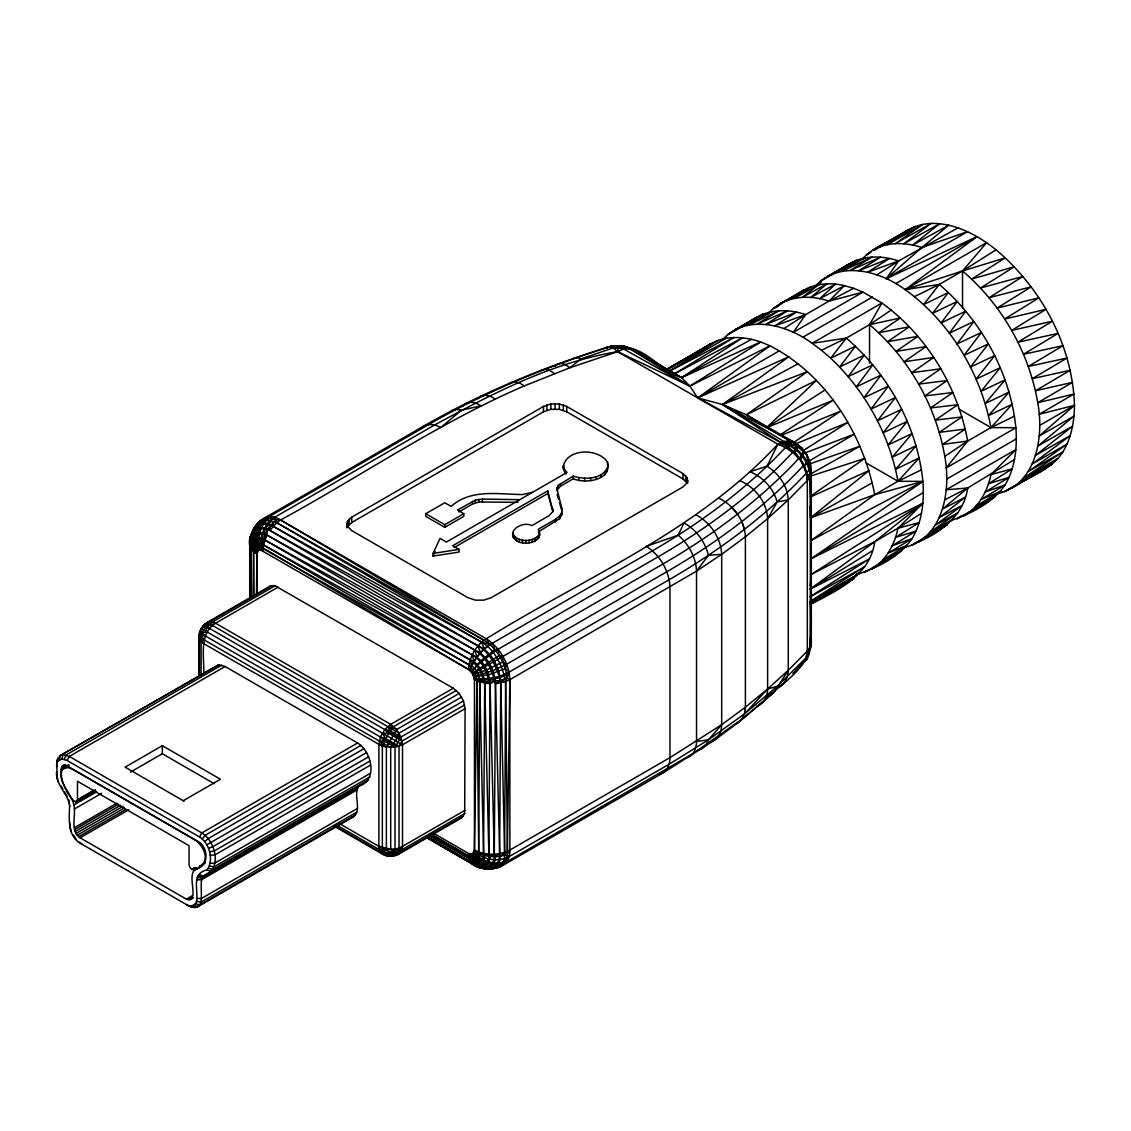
<?xml version="1.0" encoding="UTF-8"?>
<svg xmlns="http://www.w3.org/2000/svg" width="1131" height="1131" viewBox="0 0 1131 1131"><rect width="100%" height="100%" fill="white"/><g stroke="black" fill="none" stroke-linecap="round" stroke-linejoin="round"><path stroke-width="1.5" d="M249.824 598.271L249.852 545.778C248.862 534.963 254.517 523.865 263.891 518.351L423.998 425.92C481.509 392.867 543.134 367.363 606.4 347.613C615.462 344.248 625.825 345.563 634.293 349.988L681.597 377.613L689.868 386.109L697.742 397.914L780.97 442.645C796.634 446.208 808.524 460.232 810.347 475.995L811.28 540.349L922.896 481.41C917.227 426.189 888.302 374.064 846.299 338.112L812.171 343.287C787.077 324.696 746.149 313.4 722.285 339.908L725.268 338.254M538.243 531.952L559.633 518.691L561.796 514.817L561.796 512.131L559.633 516.005L555.505 519.299L538.243 529.266C544.888 541.791 524.784 546.485 516.613 540.774C504.582 531.909 522.338 520.458 531.909 525.604L549.171 515.637L552.946 511.339L547.8 490.826L452.697 545.722L459.045 549.383L459.045 552.069L433.074 556.084L433.074 553.398L440.03 538.413L446.363 542.074L567.013 472.419L564.397 469.308L563.309 465.915C567.663 448.074 598.186 448.145 607.474 462.056C612.224 480.194 585.618 484.125 573.346 478.752L560.481 486.189L556.706 490.486L557.993 485.482L573.346 476.08C584.854 479.982 604.251 479.459 608.167 465.477M779.471 350.723L697.742 397.914L788.915 356.717L722.511 404.502L780.97 442.645C794.796 450.195 807.887 463.554 807.308 480.59L807.308 650.975C803.081 675.136 812.454 644.91 811.28 641.489L811.28 471.104C810.856 459.582 804.721 448.314 794.598 442.532L746.375 414.78L722.511 404.502L697.742 397.914L770.027 345.803C826.111 374.7 862.953 433.781 874.715 494.699L811.28 540.349L810.362 505.854M251.068 597.818L251.167 548.832C248.806 540.618 258.603 534.921 264.908 540.038L472.192 654.906C483.488 659.119 489.299 672.436 490.034 683.845L494.289 854.23C496.17 866.714 481.184 872.34 472.716 864.225L426.896 837.732M253.415 597.154L253.57 551.645C251.124 545.524 258.872 541.127 263.509 544.972L470.213 659.854L476.886 665.777L480.915 672.238L484.704 683.223L488.861 854.159C490.246 863.222 480.18 869.371 472.716 864.225L469.181 858.443L468.545 853.453L433.498 833.222M250.474 599.515L250.517 590.693M253.895 595.825L253.57 551.645L256.751 547.63L259.649 546.782L468.969 664.774C475.939 666.753 479.191 675.278 479.714 681.965L478.696 852.011L479.629 853.735C479.756 859.207 473.21 861.638 469.181 858.443L429.469 835.922M249.725 599.077L249.725 542.64C250.008 533.775 260.37 529.958 267.043 535.104L474.85 650.155C487.772 655.372 494.657 670.471 495.463 683.76L499.633 853.608L500.595 856.266C498.304 877.345 471.952 869.711 468.545 853.453L472.376 854.046C478.144 869.725 506.363 875.648 504.61 852.364L505.628 681.625L509.063 672.139C505.91 658.737 498.022 646.169 486.259 638.761L280.587 520.006C261.021 506.957 245.469 535.882 258.377 550.486L256.963 554.105L256.454 594.581M426.415 836.502L470.581 861.765C476.759 865.314 484.648 860.79 483.573 853.396L484.704 683.223C484.054 674.048 479.473 662.992 470.213 659.854L264.908 540.038L263.141 540.392C257.246 536.73 250.163 542.201 251.167 548.832L251.69 598.143M479.883 867.604L472.716 864.225C479.36 869.456 490.119 865.498 489.907 856.492L488.861 854.159L490.034 683.845C486.98 673.016 482.824 660.914 472.192 654.906L267.043 535.104C259.183 531.867 248.537 535.401 249.852 545.778L250.149 598.681M489.765 869.032C481.142 868.848 474.497 861.794 471.373 854.287C473.253 867.845 494.657 874.489 495.336 856.761L494.289 854.23L495.463 683.76C492.254 671.036 487.065 657.168 474.85 650.155L269.828 530.439C253.231 519.709 245.54 540.561 257.642 551.32C244.452 539.798 256.073 513.884 273.122 526.24L481.622 642.154C495.731 650.466 502.546 666.371 505.628 681.625L507.381 851.304C507.635 858.259 504.242 866.728 496.566 867.901M488.338 869.018C496.099 868.848 500.001 860.465 499.633 853.608L500.75 683.011C499.902 668.265 492.155 651.88 478.045 645.843L269.828 530.439C259.013 524.954 246.784 533.097 249.852 545.778L253.57 551.645L256.963 554.105L256.963 594.496M767.087 696.979C783.345 683.195 805.823 669.043 810.347 646.381L811.28 558.643L810.347 475.995C810.687 459.667 796.846 444.851 780.97 442.645L777.888 444.186C697.431 531.146 585.066 577.446 486.259 638.761C475.925 645.306 469.125 657.224 468.545 669.439L472.376 673.27L474.455 679.66L474.455 850.045L472.376 854.046C478.583 863.801 491.716 871.648 502.956 865.342L663.063 772.897L714.142 740.395L737.723 722.963L774.481 691.875L788.265 670.287L810.743 647.667M614.232 345.676L606.4 347.613L609.68 346.793L613.497 348.164L617.597 351.642L777.888 444.186L785.508 447.48L788.675 447.593L798.698 458.635L800.296 458.861C809.386 451.58 797.638 443.126 790.216 441.613L785.508 447.48C746.955 488.649 701.178 522.536 652.488 550.769L492.367 643.214C482.909 649.081 475.119 657.889 470.835 668.195L468.545 669.439L260.455 549.892C257.133 539.035 259.663 525.83 268.641 518.366L274.48 517.404L275.823 520.288C268.825 526.254 262.222 535.359 263.509 544.972L468.969 664.774L474.045 671.998L476.943 680.919L474.455 850.045C484.506 855.305 496.905 855.531 507.381 851.304L509.869 679.66L509.063 672.139L505.317 668.633C501.542 657.224 494.275 646.649 483.927 640.287L280.587 520.006C273.221 520.486 264.216 515.1 258.448 522.635M201.106 674.953L201.106 641.687C200.074 633.558 204.965 625.09 212.515 621.923L275.087 585.801L453.277 688.214L459.172 693.444L463.498 700.937L465.081 708.656L464.685 813.528L461.618 817.869L399.045 854.004C393.828 856.86 387.594 856.803 382.349 854.004L333.617 825.87M56.55 766.493L56.988 760.244L60.296 755.536L218.679 664.802L225.083 666.512L357.58 743.01C371.548 751.352 378.418 780.136 358.909 786.102L203.17 876.016C196.964 883.792 209.334 914.725 188.693 905.86L80.145 843.189C67.181 835.371 69.147 818.151 69.684 805.371M250.389 537.211L251.605 545.1L257.147 552.536L251.563 545.298L250.248 540.519M267.17 530.368C267.665 537.465 262.321 543.46 262.873 550.684M69.684 806.361C68.454 793.806 55.419 785.112 56.55 771.95M69.415 803.788L68.92 799.9L68.609 801.059M70.037 828.401L69.684 822.393M801.978 448.427C804.48 452.047 801.582 456.33 798.698 458.635C759.382 500.609 712.714 535.147 663.063 563.945L474.525 672.789L473.267 674.896L486.584 669.877L502.715 662.003L502.956 656.39L499.124 655.528L472.376 673.27L472.829 670.301L477.635 665.042L495.647 650.693L658.171 556.791C707.384 528.248 753.642 494.021 792.605 452.4C795.828 450.336 798.09 445.444 794.598 442.532L776.714 433.258M866.219 462.947L897.972 481.269L922.896 481.41C924.31 500.906 922.345 521.518 912.081 538.596C899.202 557.046 877.317 567.96 856.337 574.619L859.079 572.512M819.735 283.754L815.253 286.228C839.117 259.72 880.059 271.016 905.139 289.607L939.281 284.432C981.27 320.384 1010.209 372.509 1015.878 427.716L946.138 467.98L967.698 441.019C957.561 386.675 926.883 335.554 881.897 303.023L812.171 343.287L821.53 350.285L846.299 338.112L869.541 324.682C908.773 358.075 936.03 405.591 944.767 456.387C951.171 490.19 943.523 538.568 904.121 547.517L907.048 545.764M959.201 409.266L990.94 427.589L1015.878 427.716C1017.292 447.226 1015.313 467.824 1005.063 484.916C992.551 503.026 971.161 513.573 950.846 520.529M944.767 456.387L967.698 441.019L990.94 427.589C980.803 373.244 950.125 322.123 905.139 289.607L962.523 271.002C1001.755 304.395 1029.012 351.911 1037.749 402.707C1044.153 436.509 1036.505 484.888 997.104 493.837L1001.543 491.236M914.498 296.605L939.281 284.432L962.523 271.002L1005.332 257.811L971.67 279.088L1014.323 266.732L980.535 288.009L1022.961 276.445L989.045 297.707L1031.161 286.85L997.104 308.07L1038.838 297.849L1004.653 319.027L1045.921 309.357L1011.609 330.436L1052.339 321.232L1017.9 342.226L1058.036 333.391L1023.498 354.272L1062.956 345.69L1028.305 366.458L1067.042 358.032L1032.32 378.659L1070.251 370.275L1035.473 390.789L1072.584 382.32L1037.749 402.707L1073.983 394.055L1039.12 414.299L1074.45 405.35C1074.323 421.396 1071.439 437.867 1062.956 451.721C1051.406 470.284 1028.772 476.462 1011.609 488.21L1052.339 463.936L1017.9 483.7L1058.036 458.352L1023.498 478.102L1062.956 451.721L1028.305 471.486L1067.042 444.101L1032.32 463.908L1070.251 435.576L1035.473 455.425L1072.584 426.203L1037.749 446.137L1073.983 416.095L1039.12 436.128L1074.45 405.35C1072.626 345.464 1041.397 288.122 996.058 249.781C977.608 235.163 955.313 222.948 931.138 223.429C923.108 223.867 915.233 225.917 908.179 229.833C893.264 240.21 874.631 245.78 861.992 259.268M810.347 601.423L811.28 641.489L810.107 648.091L811.28 641.489L811.28 558.643L922.896 481.41L874.715 494.699L810.46 517.913L811.28 471.104L810.46 467.866M253.669 528.771C257.288 523.342 264.81 523.243 270.139 525.943L269.828 530.439L276.77 522.706L280.587 520.006C361.934 475.628 438.984 422.626 524.332 385.869M468.545 669.439L263.028 547.899L262.265 550.373L263.141 540.392M56.903 763.566L58.261 757.417M198.872 675.391L198.872 636.866L199.819 631.296L202.873 626.009L207.213 622.403L269.8 586.268L275.087 585.801M810.319 585.943L811.252 574.421L922.896 503.224L897.972 528.248L874.715 541.664L811.252 574.421M510.237 382.914L514.379 381.783L519.186 382.787L524.346 385.869L569.868 367.773L617.597 351.642L617.879 348.348C642.04 342.537 660.108 370.954 681.597 377.613L760.654 341.986L770.027 345.803L689.868 386.109L617.597 351.642C552.225 362.387 492.324 393.729 434.587 424.973L274.48 517.404C263.947 524.105 258.773 538.13 261.643 550.133C259.48 537.72 265.785 525.689 274.48 517.404M268.641 518.366L268.782 516.853L428.889 424.408C485.892 391.637 546.98 366.373 609.68 346.793C614.274 344.785 619.632 346.595 623.704 349.041L689.868 386.109L760.654 341.986C744.764 336.402 726.314 335.228 711.159 343.584L666.965 369.102M200.187 631.508L199.438 639.354L203.764 643.68L382.349 746.319L395.016 747.28L402.509 744.792L465.081 708.656M203.764 673.454C204.428 657.069 198.505 633.827 215.569 623.223L278.141 587.102M391.736 855.757C385.911 857.27 378.15 853.113 378.885 846.356L378.885 744.792L380.468 737.059L384.794 729.566L390.704 724.335L453.277 688.214M251.11 536.702L253.683 528.573M474.412 850.823C481.976 855.983 491.617 857.68 500.595 856.266L504.61 852.364L500.75 683.011C497.527 668.789 491.434 653.633 478.045 645.843L273.122 526.24L273.575 522.169L266.534 520.288L259.692 521.787C252.665 529.76 254.079 541.579 258.377 550.486L260.455 549.892L260.893 546.994M431.915 835.074L468.701 856.068C471.005 857.863 477.126 857.736 473.267 853.467C481.721 861.893 495.251 868.141 506.716 861.85L693.218 753.416L741.809 719.288L744.665 713.718L745.4 707.186L745.4 536.801C744.608 520.218 733.411 505.076 718.595 498.036M186.375 904.517C191.04 908.122 197.614 904.319 196.836 898.481C197.572 887.453 192.058 873.245 206.931 869.965C214.169 860.281 209.702 843.373 199.508 836.954L67.012 760.456L61.781 759.057L57.95 761.262M193.769 905.252L197.741 906.751L353.48 816.836C362.514 809.259 352.476 794.598 358.909 786.102M56.988 760.244L56.903 777.958M61.201 769.179L62.898 765.418L67.012 765.814L199.508 842.312C208.33 848.476 209.051 866.869 195.889 868.834C185.512 874.843 200.922 902.185 186.375 899.159L80.145 837.817C69.486 830.451 76.427 815.508 73.897 804.989C71.182 792.364 57.964 783.147 61.201 769.179L68.793 764.782M76.611 801.78L77.474 799.9L77.474 781.252L189.047 845.677L189.047 864.324C189.513 872.354 198.745 869.725 202.308 864.678C209.489 857.199 202.265 844.673 194.9 839.923L71.606 768.741C49.792 760.555 68.411 802.091 76.611 801.78L94.764 791.29M250.531 536.391L249.725 542.64L249.767 598.624M201.488 628.723C204.23 623.831 210.027 619.152 215.569 623.223L390.704 724.335L396.599 729.566L400.925 737.059L402.509 744.792L402.509 846.356C402.919 851.176 399.13 855.545 394.168 854.979M803.816 452.146C809.626 455.68 808.071 462.367 803.363 465.732C763.793 508.003 716.8 542.767 666.823 571.763L506.716 664.194L505.317 668.633L507.254 678.049L509.869 679.66L509.869 850.045C511.254 868.057 488.281 873.245 475.501 865.682L426.585 837.477M659.811 773.901C667.191 772.6 669.934 764.231 669.99 757.614L669.99 587.215C669.199 570.901 660.108 555.151 646.366 546.315L678.204 535.189C688.595 544.209 695.975 557.201 696.54 571.127L696.54 741.512C696.427 748.029 693.77 756.102 686.729 757.827M695.89 514.789C710.395 522.437 720.899 537.819 721.691 554.303L721.691 724.702C721.592 731.418 718.609 739.476 711.47 741.3M499.52 680.593L484.619 681.512L474.412 678.939L476.943 680.919L478.696 852.011L474.299 851.516C483.404 859.8 497.993 862.444 509.063 856.648L669.184 764.203L708.473 739.787L744.495 713.859L745.4 707.186L767.61 689.048L788.265 670.287L788.265 499.902C787.685 485.892 778.609 473.536 767.058 466.184L749.938 471.74C763.001 476.985 773.321 488.394 777.167 501.952L767.61 518.648L745.4 536.801L721.691 554.303L696.54 571.127L509.869 679.66L505.628 681.625L495.463 683.76L499.52 680.593L507.254 678.049M566.136 474.059L563.309 468.602L563.818 465.152M788.265 670.287C788.151 677.582 784.334 685.598 776.926 687.789M59.618 759.721L60.296 755.536L218.679 664.802M474.525 856.648L476.886 852.378L474.455 850.045M476.9 679.915L479.714 681.965L483.573 853.396L484.591 855.46C484.732 862.699 476.038 866.205 470.581 861.765L426.316 836.12M792.817 673.539L805.781 660.207L807.308 650.975L810.347 646.381L810.347 475.995L811.28 471.104L807.237 477.169L804.353 466.014L807.35 462.211L808.241 458.592L806.686 454.605M203.764 643.68L199.438 639.354C198.109 632.243 203.057 624.51 209.659 621.64L215.569 623.223M346.906 527.908L347.457 521.419L351.713 517.164L543.488 406.453L550.854 403.993L559.364 403.993L566.73 406.453L682.954 473.55L687.21 477.805L687.775 482.937M687.775 480.265L687.21 482.711L682.954 486.966L491.179 597.691L483.814 600.137L475.303 600.137L467.937 597.691L351.713 530.58L347.457 526.325L346.906 523.879M260.384 520.755L255.592 525.844L254.362 528.785M807.082 455.355L801.936 448.286L794.641 442.56L797.822 446.943L794.895 452.57L792.605 452.4L781.662 445.077L777.888 444.186L767.058 466.184M810.319 473.267L811.238 469.549M253.655 530.595L251.435 533.846M57.935 781.45L57.398 777.435M810.418 604.364C837.011 590.75 870.488 575.311 874.715 541.664L922.896 503.224L811.28 558.643L923.363 492.579M921.525 513.248L897.972 528.248C894.593 544.647 886.011 560.905 871.026 569.374L886.973 559.591M978.343 506.759L981.411 505.02L964.008 515.694C978.994 507.225 987.575 490.967 990.94 474.568L1015.878 449.544L946.138 489.808L967.698 487.984C964.064 514.52 941.812 531.98 918.626 541.89L947.184 524.784L924.932 537.381L952.882 519.369L930.516 531.796L957.83 512.909L935.337 525.166L961.972 505.486L939.338 517.588L965.28 497.145L942.491 509.106L967.698 487.984L1014.507 459.554M61.781 759.057L62.94 754.716L69.33 756.427L201.827 832.925C215.795 841.266 222.68 870.05 203.17 876.016L199.197 874.517M71.083 831.921L70.122 826.464M470.835 668.195L469.987 670.471C473.719 659.175 481.735 648.685 492.367 643.214L494.841 649.703L480.774 660.801L471.288 671.8L472.829 670.301M456.33 690.433L393.758 726.569L388.668 733.27L383.381 743.392L382.349 746.319L382.349 847.882L384.356 852.746L387.071 855.474L388.668 856.096L396.599 854.753L393.758 854.471M538.879 537.72L539.529 533.097M250.46 536.688L251.902 532.786M252.142 532.56L254.093 527.937M463.498 700.937L400.925 737.059L395.016 747.28L395.016 848.858L400.925 852.265L396.967 854.103L390.704 849.183L378.885 846.356L339.3 823.495M809.64 474.384L807.308 480.59L788.265 499.902L767.61 518.648L767.61 689.048C767.511 696.159 763.948 704.175 756.611 706.239M461.618 697.021L399.045 733.157L395.525 740.748L390.704 747.619L390.704 849.183L383.381 850.936L379.295 849.65L336.656 825.036M64.297 759.297L66.022 755.013L221.761 665.099M433.074 556.084L435.166 551.589M678.204 535.189L684.015 522.932C696.3 529.619 705.037 541.848 708.43 555.321L696.54 571.127M745.4 707.186L721.691 724.702L708.473 739.787L705.956 745.117L701.927 748.75L698.011 750.051M459.172 693.444L396.599 729.566L386.378 747.28L386.378 848.858L391.694 855.05L395.737 855.389M262.18 547.461L263.509 544.972M67.012 760.456L69.33 756.427L225.083 666.512M199.508 836.954L201.827 832.925L357.58 743.01M721.691 724.702L669.99 757.614L509.869 850.045L507.225 854.372L500.595 856.266M804.141 661.027L803.533 661.805L806.191 659.585M806.615 657.252L777.294 686.333L744.495 713.859M255.592 525.844L257.925 523.356L257.486 524.035M810.347 475.995L807.308 480.59L806.304 473.225L800.296 458.861M465.081 810.234L402.509 846.356L395.525 853.453L387.071 855.474M767.892 314.065C782.454 296.294 808.312 293.763 828.867 301.199L862.995 292.123L853.636 288.306L828.867 301.199L805.625 314.616L793.269 332.387L862.995 292.123L881.897 303.023L869.541 324.682L869.541 363.079M958.056 227.84L898.608 260.936L886.252 278.693L977.057 236.648L905.139 289.607L986.6 242.698L962.523 271.002L962.523 307.66M687.21 477.805L687.21 483.177L682.954 478.922L566.73 411.811L559.364 409.365L550.854 409.365L543.488 411.811L351.713 522.536L347.457 526.792L347.457 521.419M810.347 646.381L811.068 645.433L810.404 641.023M803.66 661.762L800.706 665.523L805.753 660.264M846.299 338.112L830.705 358.216C865.173 390.845 889.489 434.488 897.972 481.269L874.715 494.699M939.281 284.432L923.688 304.536L948.428 292.505L932.608 313.329L957.293 301.426L941.176 322.901L965.803 311.124L949.319 333.164L973.862 321.501L956.953 344.022L981.411 332.443L964.008 355.374L988.367 343.866L970.426 367.108L994.658 355.643L976.138 379.111L1000.242 367.688L981.086 391.284L1005.063 379.875L985.228 403.498L1009.078 392.089L988.522 415.628L1012.231 404.205L990.94 427.589L1014.507 416.123M509.063 672.139L506.858 674.953C496.763 679.378 485.058 681.159 474.313 678.162C486.146 679.773 498.545 677.893 509.063 672.139L669.184 579.694C719.373 550.585 766.564 515.665 806.304 473.225L809.711 469.012L810.63 465.265L806.177 454.323L803.646 451.99L804.014 452.711M476.66 853.608L473.903 852.618C481.552 860.988 494.219 865.526 505.175 861.497L509.063 856.648L504.61 852.364M202.209 838.919L205.135 835.328L360.888 745.414M512.668 532.772C516.146 542.753 532.828 542.611 538.879 535.034M788.675 447.593L790.866 443.423L789.707 441.019L746.375 414.78L807.463 371.632L722.511 404.502L784.009 441.585L796.478 446.095L803.01 451.241M555.307 366.288L557.201 364.253L560.919 363.291L565.231 364.493L569.868 367.773L581.094 358.824L617.795 346.411L634.293 349.988L638.04 353.466L633.869 349.832L630.193 348.32L634.293 349.988M744.665 713.718L767.61 689.048L777.294 686.333M803.363 663.388L798.698 667.587L800.847 665.452M500.75 683.011L504.497 679.165M779.881 686.658L782.228 684.269M828.867 301.199L844.461 285.634L853.636 288.306M249.852 545.778L251.209 544.449M478.045 398.621L480.293 396.43L484.69 395.186L489.808 396.048L495.293 398.974M463.456 405.718L465.774 403.498L470.298 402.184L475.557 402.989L481.212 405.831L461.589 410.129L456.175 409.408L451.523 410.779M259.338 550.005C256.228 538.469 257.614 523.625 268.782 516.853C255.564 521.221 253.895 539.02 259.338 550.005L257.204 547.319M767.539 426.67L816.384 380.426L746.375 414.78L756.328 421.326M261.388 520.684L264.202 518.818M420.251 429.398C425.072 422.725 434.389 423.772 440.694 427.575L461.589 410.129M267.92 588.007L269.8 586.268M737.553 723.105L774.481 691.875M429.526 835.413L469.181 858.443L470.835 856.973L470.114 854.131L474.299 863.349L480.774 867.915M204.739 841.591L208.217 838.594L363.97 748.68M781.662 445.077L784.009 441.599L789.707 441.019L794.598 442.532L797.101 444.851M473.267 853.467C480.039 863.702 496.339 871.195 506.716 861.85L505.175 861.497M810.107 596.645L869.004 559.166L810.065 589.237L874.715 541.664M495.336 856.761L499.633 853.608M464.685 813.528L402.099 849.65L399.045 847.882L388.682 852.35L380.468 852.265L385.6 854.329C392.796 855.361 396.741 848.759 402.509 846.356M750.235 321.897C765.433 308.848 787.43 308.353 805.625 314.616L783.91 328.57M844.475 267.312C859.532 254.97 880.922 254.942 898.608 260.936L876.893 274.875M903.047 233.41L908.179 229.833L872.764 250.29L894.14 238.514M810.475 496.24L864.862 458.38L809.838 476.391M866.798 570.632L863.971 572.569L879.254 563.902M961.18 515.976L956.953 518.889L975.29 508.483M683.732 360.082L711.159 343.584L666.668 369.625L718.213 340.389L668.364 371.661L725.848 338.353M797.723 294.23C810.715 283.74 828.599 281.859 844.461 285.634L819.721 298.725L835.54 284.121L810.856 297.411L826.973 283.796L802.346 297.283L818.83 284.659L794.287 298.344L811.196 286.709L786.738 300.577L804.141 289.904L779.782 303.97L796.224 295.05L785.607 301.355M891.256 310.021L869.541 324.682L900.446 317.952L878.688 332.768L909.366 326.746L887.552 341.689L917.934 336.317L896.063 351.388L926.077 346.581L904.121 361.75L933.711 357.438L911.671 372.707L940.766 368.791L918.626 384.13L947.184 380.525L924.932 395.907L952.882 392.528L930.516 407.952L957.83 404.7L935.337 420.138L961.972 416.915L939.338 432.339L965.28 429.059L942.491 444.469L967.698 441.019M793.75 442.391L840.729 411.119L781.267 435.336M613.864 345.718L624.27 346.227L627.281 347.302L681.597 377.613L742.558 337.801L674.698 373.711L647.201 358.527M780.8 434.445L833.095 400.261L767.921 427.179M767.751 426.91L824.951 389.997M722.285 339.908L726.696 337.066M815.253 286.228L821.148 282.439M838.806 271.058L841.747 269.164L820.965 280.813L825.474 278.113M810.347 601.282L864.862 566.589L810.192 596.829M962.523 271.002L996.058 249.781M802.628 450.944L847.783 422.471L796.224 443.635M810.065 589.237L872.298 550.825M674.698 373.711L733.991 337.476L668.463 371.76M809.782 603.586L859.913 573.049L810.489 601.706M828.486 276.317L849.522 263.707L827.383 276.487L856.478 260.314L834.438 273.292L864.027 258.08L842.072 271.242L872.086 257.02L850.215 270.38L880.582 257.147L858.782 270.705L889.461 258.462L867.703 272.203L898.608 260.936M808.354 461.547L854.202 434.205L803.943 453.347M782.581 303.136L773.491 308.48L778.114 306.275M933.711 532.305L911.671 545.283L940.766 529.11L935.125 531.669M812.086 602.752L836.205 588.643M810.545 604.095L854.202 578.464L810.178 603.798M862.345 259.536L865.272 257.826M94.156 791.431L76.017 801.964L94.863 791.248M195.762 867.901L192.708 869.682L196.469 867.986L193.415 869.739M1016.543 484.69L1004.653 491.603L1045.921 468.404L1038.838 471.726M1019.512 482.965L1037.353 472.588M667.219 369.653L674.726 365.299M677.723 363.56L680.721 361.821M870.884 252.227L866.459 254.8L869.583 253.231M873.825 250.531L888.528 241.992M891.468 240.281L894.409 238.57M897.35 236.86L900.29 235.163M93.562 791.332L75.31 801.893L95.612 790.187M199.48 866.233L205.347 862.925M261.657 520.953L264.711 519.2M205.347 624.142L272.246 585.519M519.793 499.676L482.4 499.082L475.416 500.086L457.461 510.053L463.795 513.714L463.795 516.4L444.78 527.371L425.779 516.4L425.779 513.714L444.78 502.744L451.113 506.405C471.175 488.535 498.446 494.431 522.734 494.544L532.602 492.282M458.96 511.876L472.532 504.044L478.795 501.994L518.097 502.334M425.779 513.714L444.78 524.685L463.795 513.714M802.713 337.307L872.453 297.043M895.695 283.627L977.057 236.648M61.979 766.267L65.018 764.514M61.399 767.553L65.951 764.924M64.255 768.02L68.807 765.376M62.601 769.547L68.68 766.04M454.21 547.531L547.8 493.498L547.8 490.826M183.236 800.706L220.432 779.245L162.313 745.682L125.117 767.157L184.028 801.172M130.475 772.12L162.313 753.741L214.31 783.755M73.897 804.989L96.701 791.827M74.335 809.047L101.691 793.255M74.335 827.751L116.889 803.18M74.533 829.603L118.614 804.155M75.113 831.554L120.706 805.23M76.031 833.476L123.152 806.276M77.233 835.243L124.353 808.043M78.633 836.728L125.753 809.527M80.145 837.817L128.778 809.739M206.902 844.758L366.614 752.553M368.649 756.78L212.897 846.695L208.571 848.222M464.685 704.896L402.099 741.031L399.045 746.319L399.045 847.882C393.687 851.643 387.085 855.913 380.468 852.265M369.922 761.078L214.183 850.993L209.617 851.728M370.36 765.15L214.621 855.064L209.97 855.064M198.929 867.081L201.968 865.328M193.882 870.714L196.921 868.961M370.36 773.293L214.621 863.207L209.97 863.207M369.922 776.856L214.183 866.77L209.617 866.12M368.664 779.669L212.925 869.583L208.585 868.424M366.656 781.549L210.917 871.464L206.931 869.965M357.99 786.964L202.251 876.878L197.911 875.719M357.424 788.236L201.686 878.151L197.105 877.515M357.226 789.848L201.488 879.777L196.836 879.777M186.375 899.159L192.454 895.639M187.873 899.795L192.44 897.166M189.273 899.937L192.312 898.17M190.489 899.555L193.528 897.802M357.226 808.566L201.488 898.481L196.836 898.481M356.788 812.129L201.049 902.057L196.483 901.407M355.516 814.956L195.083 907.571L191.606 905.917M946.605 479.162L1016.331 438.899M1039.587 425.482L1074.45 405.35M398.126 853.877L463.498 816.13M77.375 800.72L95.569 790.286M494.19 681.47L490.034 683.845L479.714 681.965L474.455 679.66M810.998 603.784L847.783 582.79L840.729 585.985M872.298 482.739L810.46 517.913L869.004 470.595L810.771 496.806M666.88 369.328L704.74 347.924M747.28 323.579L727.982 334.493L756.54 317.387L734.401 330.167L763.496 313.994L741.455 326.972L771.045 311.76L749.09 324.922L779.103 310.7L757.233 324.06L787.614 310.827L765.8 324.385L796.478 312.142L774.721 325.884L805.625 314.616M882.307 562.164L885.375 560.439M810.729 473.931L859.913 446.208L809.513 464.007M856.337 574.619L859.404 572.908M897.18 236.831L900.234 235.149M681.597 377.613L751.479 339.314M476.66 678.289L473.931 676.564L492.791 670.697L506.716 664.194L502.715 662.003M199.805 632.752L201.106 632.045M798.274 363.701L722.511 404.502L796.266 443.776M997.104 493.837L1001.741 491.377M944.767 499.817L967.698 487.984M489.907 856.492L494.289 854.23M904.121 547.517L907.246 545.92M507.381 851.304L509.869 850.045M607.05 347.528L612.239 345.987M921.525 469.803L897.972 481.269L919.249 457.885L895.54 469.323L916.096 445.77L892.246 457.178L912.081 433.555L888.104 444.964L907.26 421.368L883.155 432.791L901.676 409.337L877.444 420.789L895.384 397.546L871.026 409.054L888.429 386.123L863.971 397.702L880.879 375.181L856.337 386.844L872.821 364.804L848.193 376.581L864.31 355.106L839.626 367.01L855.446 346.185L830.705 358.216L821.53 350.285M982.797 504.341L988.367 501.627L970.426 511.353L994.658 497.117L976.138 505.939L1000.242 491.533L981.086 499.492L1005.063 484.916L985.228 492.056L1009.078 477.324L988.522 483.729L1012.231 468.856L990.94 474.568M888.429 558.7L895.384 555.307L877.444 565.048L901.676 550.797L883.155 559.619L907.26 545.213L888.104 553.172L912.081 538.596L892.246 545.75L916.096 531.005L895.54 537.409L919.249 522.536L897.972 528.248M505.317 668.633L488.507 674.769L473.931 676.564M617.597 351.642L623.704 349.041L629.402 348.475L689.868 386.109M393.206 855.672L396.967 854.103L402.099 849.65L400.374 852.166L393.828 855.771M484.704 683.223L488.762 681.724M350.836 817.656L353.48 816.836M459.172 818.632L461.618 817.869M499.69 866.346L502.659 864.89M484.591 855.46L488.861 854.159M398.154 854.258L399.045 854.004M612.606 345.945L609.68 346.793L623.704 349.041L622.517 347.217M487.574 868.17L495.095 868.028M613.737 346.793L618.205 345.662M541.297 370.247L545.142 369.229L549.624 370.374L554.444 373.583M615.773 346.524L618.926 345.761L621.796 346.779M251.167 548.832L253.273 548.281M573.375 358.47L576.937 357.566L581.094 358.824M606.4 347.613L608.761 347.175M807.506 654.227L809.018 653.874L807.308 650.975L809.329 653.011M472.376 673.27L474.525 672.789M777.167 501.952L788.265 499.902M433.074 553.398L459.045 549.383M479.714 681.965L483.502 681.385M494.841 649.703L498.064 649.222L499.124 655.528M696.54 741.512L708.473 739.787M386.378 848.858L379.295 849.65L384.356 852.746M199.819 631.296L202.251 632.71L207.213 632.045L205.305 627.408L202.873 626.009M480.208 866.671L484.478 868.495L487.701 868.212M200.979 640.245L204.16 639.92L201.403 635.495L199.084 634.166M387.636 854.471L382.349 854.004L385.6 854.329M479.629 853.735L483.573 853.396M708.43 555.321L721.691 554.303M390.704 849.183L395.016 848.858M492.579 868.764L499.153 867.152M790.216 441.613L784.009 441.585L780.97 442.645L784.009 441.599L788.731 442.673L797.822 446.985M203.764 625.061L400.374 738.571L402.099 741.031L388.668 733.27L382.349 733.157L385.6 738.557L399.045 746.319L396.048 746.05L199.438 632.54M395.016 747.28L384.356 741.13L379.295 741.031L382.716 745.173L386.378 747.28M204.994 623.944L207.298 625.273L212.515 625.457L211.2 622.531M613.497 348.164L617.879 348.348M798.345 446.01L801.822 449.417M628.172 348.518L630.928 348.772M378.885 744.792L382.716 745.173M270.139 525.943L273.122 526.24M201.403 635.495L205.347 635.947L202.251 632.71M426.995 837.421L475.501 865.682L478.795 866.063M617.823 345.704L618.926 345.761M273.575 522.169L276.77 522.706L483.927 640.287M396.599 729.566L392.952 727.459L387.636 726.569L390.266 730.909L400.925 737.059M473.267 674.896L475.84 675.518M205.305 627.408L209.659 628.468L207.298 625.273M390.266 730.909L384.794 729.566L388.668 733.27M390.266 856.153L384.794 854.753L388.668 856.096M484.478 868.495L475.501 865.682M483.743 868.495L479.996 866.671M74.915 838.552L76.074 838.863M195.437 903.711L199.777 904.871M275.823 520.288L276.77 522.706L481.622 642.154L489.652 644.416L486.259 638.761M804.353 466.014L794.895 452.57M385.6 738.557L380.468 737.059L384.356 741.13M618.53 345.803L621.4 346.821M623.534 346.128L629.402 348.475M739.872 480.647C754.971 487.093 766.804 501.994 767.61 518.648M189.075 905.677L192.001 907.274M641.093 355.148L644.147 356.845M793.764 443.423L796.818 445.147M207.213 622.403L399.045 733.157M201.106 628.511L402.509 744.792M198.872 636.866L390.704 747.619M334.79 825.884L383.268 853.877M430.869 833.759L468.701 856.068M470.581 861.765L476.504 865.611M79.156 842.114L82.464 844.532M378.885 846.356L382.716 849.183M799.999 446.844L801.936 448.286M255.889 548.535L258.377 550.486M469.181 858.443L473.663 862.6M809.937 644.232L811.068 645.405M803.01 451.283L803.802 452.103M731.997 507.437L737.553 514.153M390.704 724.335L392.952 727.459M473.903 852.618L475.84 855.432M73.43 834.989L75.197 837.576M810.178 639.566L811.28 641.489L810.46 638.252M61.116 785.988L62.841 788.986M64.552 791.983L67.139 796.478M255.041 550.486L256.963 554.105M807.831 457.815L808.241 458.592M258.914 546.796L260.455 549.892M481.622 642.154L484.153 648.841M741.809 521.631L744.481 529.365M478.045 645.843L480.364 652.686M474.85 650.155L476.943 656.899M808.495 460.854L809.655 464.898M472.192 654.906L474.016 661.253M561.796 514.817L561.768 508.059L556.706 487.8M557.173 494.544L558.558 499.407M559.477 502.645L561.315 509.134M547.8 493.498L552.932 511.58L552.932 508.893M470.213 659.854L471.74 665.579M809.443 461.929L809.838 464.799M539.529 535.783L539.303 531.132M204.117 625.259L204.16 626.744M264.795 535.274L264.908 540.038M685.57 475.515L685.57 480.887M682.954 473.55L682.954 478.922M607.474 462.056L607.474 464.728M607.276 468.898L607.276 471.585M604.845 472.051L604.845 474.737M601.07 474.723L601.07 477.409M596.193 476.731L596.193 479.417M590.566 477.918L590.566 480.604M584.614 478.215L584.614 480.887M578.733 477.579L578.733 480.265M573.346 476.08L573.346 478.752M566.73 406.453L566.73 411.811M564.397 469.308L564.397 471.995M563.323 404.94L563.323 410.313M563.309 465.915L563.309 468.602M561.768 508.059L561.768 510.745M560.481 483.502L560.481 486.189M559.633 516.005L559.633 518.691M559.364 403.993L559.364 409.365M557.993 485.482L557.993 488.168M555.505 519.299L555.505 521.985M555.109 403.668L555.109 409.04M550.854 403.993L550.854 409.365M546.895 404.94L546.895 410.313M543.488 406.453L543.488 411.811M537.409 536.815L537.409 539.501M535.203 538.328L535.203 541.014M532.418 539.459L532.418 542.145M529.223 540.151L529.223 542.838M525.83 540.364L525.83 543.05M522.451 540.081L522.451 542.753M519.313 539.303L519.313 541.989M516.613 538.102L516.613 540.774M514.52 536.532L514.52 539.218M513.177 534.723L513.177 537.409M482.4 499.082L482.4 501.768M478.795 499.308L478.795 501.994M475.416 500.086L475.416 502.772M472.532 501.358L472.532 504.044M444.78 524.685L444.78 527.371M351.713 517.164L351.713 522.536M349.097 519.129L349.097 524.501M199.438 634.364L199.438 676.395M162.313 745.682L162.313 753.741M921.85 247.519L886.252 278.693L967.5 231.685L921.85 247.519C908.306 243.108 893.264 241.794 879.72 246.897L915.262 226.511L887.27 244.664L922.938 224.362L895.328 243.603L931.138 223.429L903.839 243.731L939.776 223.698L912.703 245.031L948.782 225.168L921.85 247.519M94.184 790.258L77.474 799.9L94.17 790.371M95.315 790.823L77.078 801.356L95.244 790.894M194.984 867.618L191.959 869.357L194.999 867.618"/></g></svg>
